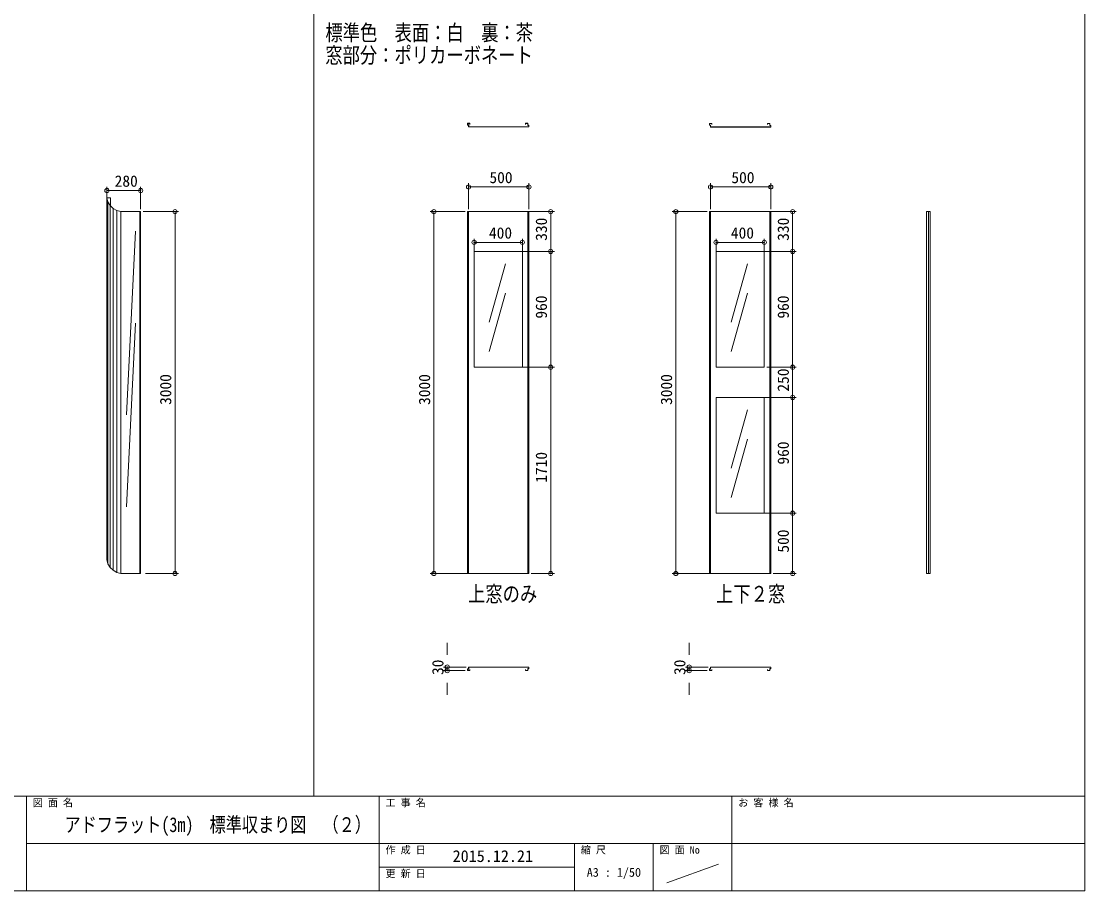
# Model space of a CAD drawing. Units: millimetres, scale not verified. Extents: x -20405 to 20405, y -7243 to 7243.
# Drawn here: x 11593 to 20405, y -7243 to -36 of the extents above; entities that cross this region are included whole.
import ezdxf
from ezdxf.enums import TextEntityAlignment as Align

# ---------------------------------------------------------------- set-up
doc = ezdxf.new("R2010")
doc.units = ezdxf.units.MM
doc.header["$LTSCALE"] = 70
doc.header["$PDMODE"] = 32
doc.header["$PDSIZE"] = 35
doc.linetypes.add('DASHED1', pattern=[1.8, 1.2, -0.6])
for name, color, linetype, lineweight in [('0-E_(3m)Rｸﾘｱｺｰﾅｰﾊﾟﾈﾙ', 7, 'Continuous', 9), ('1-7_(3m)窓付ﾊﾟﾈﾙ(上下２窓)', 7, 'Continuous', 9), ('1-8_(3m)窓付ﾊﾟﾈﾙ(上窓のみ)', 7, 'Continuous', 9), ('1-D_0', 7, 'Continuous', 9), ('3-4_text', 7, 'Continuous', 9), ('3-7_図面枠', 7, 'Continuous', 9)]:
    doc.layers.add(name, color=color, linetype=linetype, lineweight=lineweight)
doc.styles.add('ＭＳ ゴシック', font='')
doc.styles.get('ＭＳ ゴシック').set_extended_font_data('MS Gothic')

msp = doc.modelspace()

# ---------------------------------------------------------------- linework, layer by layer
at = {"layer": '0-E_(3m)Rｸﾘｱｺｰﾅｰﾊﾟﾈﾙ'}
for p, q in [((12301.93, -1497.97), (12301.93, -4497.98)), ((12331.93, -1497.97), (12301.93, -1497.97)), ((12310.98, -1531.78), (12301.93, -1497.97)), ((12331.93, -1497.97), (12331.93, -1565.54)), ((12310.98, -1531.78), (12310.98, -4531.78)), ((12328.48, -1562.09), (12310.98, -1531.78)), ((12328.48, -1562.09), (12328.48, -4562.1)), ((12353.24, -1586.84), (12328.48, -1562.09)), ((12353.24, -1586.84), (12353.24, -4586.84)), ((12353.24, -1586.84), (12383.55, -1604.34)), ((12383.55, -1604.34), (12383.55, -4604.34)), ((12383.55, -1604.34), (12417.36, -1613.4)), ((12417.36, -1613.4), (12417.36, -4613.4)), ((12581.88, -1613.4), (12417.36, -1613.4)), ((12573.9, -1613.4), (12573.89, -4613.41)), ((12581.88, -1613.4), (12581.88, -4613.41)), ((12540.21, -1776.38), (12463.49, -3298.01)), ((12540.21, -2538.49), (12463.49, -4060.13)), ((12310.98, -4531.79), (12301.93, -4497.98)), ((12328.48, -4562.1), (12310.98, -4531.79)), ((12353.24, -4586.84), (12328.48, -4562.1)), ((12353.24, -4586.84), (12383.55, -4604.34)), ((12383.55, -4604.34), (12417.36, -4613.4)), ((12581.88, -4613.41), (12417.36, -4613.41))]:
    msp.add_line(p, q, dxfattribs=at)
at = {"layer": '1-7_(3m)窓付ﾊﾟﾈﾙ(上下２窓)'}
for p, q in [((17295.97, -897.12), (17295.97, -883.12)), ((17315.97, -883.12), (17295.97, -883.12)), ((17303.97, -897.12), (17295.97, -897.12)), ((17314.77, -884.32), (17297.17, -884.32)), ((17301.97, -883.12), (17315.97, -883.12)), ((17303.97, -913.12), (17303.97, -897.12)), ((17803.97, -913.12), (17303.97, -913.12)), ((17802.77, -911.92), (17305.17, -911.92)), ((17314.77, -891.62), (17314.77, -884.32)), ((17315.97, -891.62), (17314.77, -891.62)), ((17315.97, -891.62), (17315.97, -883.12)), ((17795.97, -883.12), (17775.97, -883.12)), ((17775.97, -891.62), (17775.97, -883.12)), ((17777.17, -891.62), (17775.97, -891.62)), ((17777.17, -891.62), (17777.17, -884.32)), ((17795.97, -899.12), (17795.97, -883.12)), ((17803.97, -899.12), (17795.97, -899.12)), ((17803.97, -913.12), (17803.97, -899.12)), ((19110.08, -1613.4), (19110.08, -4613.41)), ((17349.97, -2903.4), (17349.97, -1943.4)), ((17349.97, -1943.4), (17749.97, -1943.4)), ((17749.97, -2903.4), (17749.97, -1943.4)), ((17610.8, -2046.35), (17474.88, -2529.02)), ((17610.8, -2289.65), (17474.88, -2772.32)), ((17349.97, -2903.4), (17749.97, -2903.4)), ((17349.97, -4113.4), (17349.97, -3153.4)), ((17349.97, -3153.4), (17749.97, -3153.4)), ((17749.97, -4113.4), (17749.97, -3153.4)), ((17610.8, -3256.35), (17474.88, -3739.01)), ((17610.8, -3499.65), (17474.88, -3982.32)), ((17349.97, -4113.4), (17749.97, -4113.4)), ((17295.97, -5404.2), (17295.97, -5418.2)), ((17303.97, -5404.2), (17295.97, -5404.2)), ((17315.97, -5418.2), (17295.97, -5418.2)), ((17314.77, -5417.01), (17297.17, -5417.01)), ((17301.97, -5418.2), (17315.97, -5418.2)), ((17803.97, -5388.2), (17303.97, -5388.2)), ((17303.97, -5388.2), (17303.97, -5404.2)), ((17802.77, -5389.4), (17305.17, -5389.4)), ((17314.77, -5409.7), (17314.77, -5417.01)), ((17315.97, -5409.7), (17314.77, -5409.7)), ((17315.97, -5409.7), (17315.97, -5418.2)), ((17775.97, -5409.7), (17775.97, -5418.2)), ((17777.17, -5409.7), (17775.97, -5409.7)), ((17795.97, -5418.2), (17775.97, -5418.2)), ((17777.17, -5409.7), (17777.17, -5417.01)), ((17803.97, -5402.2), (17795.97, -5402.2)), ((17795.97, -5402.2), (17795.97, -5418.2)), ((17803.97, -5388.2), (17803.97, -5402.2))]:
    msp.add_line(p, q, dxfattribs=at)
at = {"layer": '1-7_(3m)窓付ﾊﾟﾈﾙ(上下２窓)', "color": 5}
for p, q in [((17303.97, -1613.4), (17303.97, -4613.41)), ((17803.97, -1613.4), (17803.97, -4613.41))]:
    msp.add_line(p, q, dxfattribs=at)
at = {"layer": '1-7_(3m)窓付ﾊﾟﾈﾙ(上下２窓)', "color": 3, "linetype": 'DASHED1'}
msp.add_line((17795.97, -1613.4), (17795.97, -4613.41), dxfattribs=at)
at = {"layer": '1-7_(3m)窓付ﾊﾟﾈﾙ(上下２窓)', "color": 4, "lineweight": 5}
for p, q in [((17795.97, -1613.4), (17795.97, -4613.41)), ((17803.97, -1613.4), (17803.97, -4613.41)), ((17803.97, -4613.41), (17295.97, -4613.41))]:
    msp.add_line(p, q, dxfattribs=at)
at = {"layer": '1-7_(3m)窓付ﾊﾟﾈﾙ(上下２窓)'}
for points in [[(17305.17, -911.92), (17305.17, -895.92), (17297.17, -895.92), (17297.17, -884.32)], [(17802.77, -911.92), (17802.77, -900.33), (17794.77, -900.33), (17794.77, -884.32), (17777.17, -884.32)], [(19094.08, -1613.4), (19124.08, -1613.4), (19124.08, -4613.41)], [(19094.08, -1613.4), (19094.08, -4613.41), (19124.08, -4613.41)], [(17305.17, -5389.4), (17305.17, -5405.41), (17297.17, -5405.41), (17297.17, -5417.01)], [(17802.77, -5389.4), (17802.77, -5401), (17794.77, -5401), (17794.77, -5417.01), (17777.17, -5417.01)]]:
    msp.add_lwpolyline(points, dxfattribs=at)
at = {"layer": '1-7_(3m)窓付ﾊﾟﾈﾙ(上下２窓)', "color": 4, "lineweight": 5}
msp.add_lwpolyline([(17803.97, -1613.4), (17295.97, -1613.4), (17295.97, -4613.41)], dxfattribs=at)
at = {"layer": '1-8_(3m)窓付ﾊﾟﾈﾙ(上窓のみ)'}
for p, q in [((15291.19, -895.64), (15291.19, -881.64)), ((15311.18, -881.64), (15291.19, -881.64)), ((15299.19, -895.64), (15291.19, -895.64)), ((15309.99, -882.85), (15292.39, -882.85)), ((15297.18, -881.64), (15311.18, -881.64)), ((15299.19, -911.64), (15299.19, -895.64)), ((15799.19, -911.64), (15299.19, -911.64)), ((15797.98, -910.45), (15300.39, -910.45)), ((15309.99, -890.15), (15309.99, -882.85)), ((15311.18, -890.15), (15309.99, -890.15)), ((15311.18, -890.15), (15311.18, -881.64)), ((15791.19, -881.64), (15771.19, -881.64)), ((15771.19, -890.15), (15771.19, -881.64)), ((15772.39, -890.15), (15771.19, -890.15)), ((15772.39, -890.15), (15772.39, -882.85)), ((15791.19, -897.64), (15791.19, -881.64)), ((15799.19, -897.64), (15791.19, -897.64)), ((15799.19, -911.64), (15799.19, -897.64)), ((15345.19, -2903.4), (15345.19, -1943.4)), ((15345.19, -1943.4), (15745.18, -1943.4)), ((15745.18, -2903.4), (15745.18, -1943.4)), ((15606.02, -2046.35), (15470.1, -2529.02)), ((15606.02, -2289.65), (15470.1, -2772.32)), ((15345.19, -2903.4), (15745.18, -2903.4)), ((15291.19, -5404.2), (15291.19, -5418.2)), ((15299.19, -5404.2), (15291.19, -5404.2)), ((15311.18, -5418.2), (15291.19, -5418.2)), ((15309.99, -5417.01), (15292.39, -5417.01)), ((15297.18, -5418.2), (15311.18, -5418.2)), ((15799.19, -5388.2), (15299.19, -5388.2)), ((15299.19, -5388.2), (15299.19, -5404.2)), ((15797.98, -5389.4), (15300.39, -5389.4)), ((15309.99, -5409.7), (15309.99, -5417.01)), ((15311.18, -5409.7), (15309.99, -5409.7)), ((15311.18, -5409.7), (15311.18, -5418.2)), ((15771.19, -5409.7), (15771.19, -5418.2)), ((15772.39, -5409.7), (15771.19, -5409.7)), ((15791.19, -5418.2), (15771.19, -5418.2)), ((15772.39, -5409.7), (15772.39, -5417.01)), ((15799.19, -5402.2), (15791.19, -5402.2)), ((15791.19, -5402.2), (15791.19, -5418.2)), ((15799.19, -5388.2), (15799.19, -5402.2))]:
    msp.add_line(p, q, dxfattribs=at)
at = {"layer": '1-8_(3m)窓付ﾊﾟﾈﾙ(上窓のみ)', "color": 5}
for p, q in [((15299.19, -1613.4), (15299.19, -4613.41)), ((15799.19, -1613.4), (15799.19, -4613.41))]:
    msp.add_line(p, q, dxfattribs=at)
at = {"layer": '1-8_(3m)窓付ﾊﾟﾈﾙ(上窓のみ)', "color": 3, "linetype": 'DASHED1'}
msp.add_line((15791.19, -1613.4), (15791.19, -4613.41), dxfattribs=at)
at = {"layer": '1-8_(3m)窓付ﾊﾟﾈﾙ(上窓のみ)', "color": 4, "lineweight": 5}
for p, q in [((15791.19, -1613.4), (15791.19, -4613.41)), ((15799.19, -1613.4), (15799.19, -4613.41)), ((15799.19, -4613.41), (15291.19, -4613.41))]:
    msp.add_line(p, q, dxfattribs=at)
at = {"layer": '1-8_(3m)窓付ﾊﾟﾈﾙ(上窓のみ)'}
for points in [[(15300.39, -910.45), (15300.39, -894.45), (15292.39, -894.45), (15292.39, -882.85)], [(15797.98, -910.45), (15797.98, -898.85), (15789.98, -898.85), (15789.98, -882.85), (15772.39, -882.85)], [(15300.39, -5389.4), (15300.39, -5405.41), (15292.39, -5405.41), (15292.39, -5417.01)], [(15797.98, -5389.4), (15797.98, -5401), (15789.98, -5401), (15789.98, -5417.01), (15772.39, -5417.01)]]:
    msp.add_lwpolyline(points, dxfattribs=at)
at = {"layer": '1-8_(3m)窓付ﾊﾟﾈﾙ(上窓のみ)', "color": 4, "lineweight": 5}
msp.add_lwpolyline([(15799.19, -1613.4), (15291.19, -1613.4), (15291.19, -4613.41)], dxfattribs=at)
at = {"layer": '1-D_0'}
for p, q in [((12301.93, -1497.97), (12301.93, -1408.62)), ((12581.88, -1593.4), (12581.88, -1408.62)), ((15299.19, -1593.4), (15299.19, -1378.94)), ((15799.28, -1408.94), (15299.19, -1408.94)), ((15399.19, -1408.94), (15699.28, -1408.94)), ((15799.28, -1593.4), (15799.28, -1378.94)), ((17303.97, -1593.4), (17303.97, -1378.94)), ((17804.06, -1408.94), (17303.97, -1408.94)), ((17403.97, -1408.94), (17704.06, -1408.94)), ((17804.06, -1593.4), (17804.06, -1378.94)), ((12581.88, -1438.62), (12301.93, -1438.62)), ((12401.93, -1438.62), (12481.89, -1438.62)), ((12601.89, -1613.4), (12896.8, -1613.4)), ((12866.8, -1613.4), (12866.8, -4613.36)), ((15271.19, -1613.4), (14982.11, -1613.4)), ((15012.11, -1613.4), (15012.11, -4613.36)), ((15799.28, -1613.4), (16010.08, -1613.4)), ((15980.08, -1613.4), (15980.08, -1943.4)), ((17275.97, -1613.4), (16986.89, -1613.4)), ((17016.9, -1613.4), (17016.9, -4613.36)), ((17804.06, -1613.4), (18014.86, -1613.4)), ((17984.86, -1613.4), (17984.86, -1943.4)), ((12866.8, -4513.36), (12866.8, -1713.4)), ((15012.11, -4513.36), (15012.11, -1713.4)), ((15980.08, -1843.4), (15980.08, -1713.4)), ((17016.9, -4513.36), (17016.9, -1713.4)), ((17984.86, -1843.4), (17984.86, -1713.4)), ((15345.19, -1943.4), (15345.19, -1838.5)), ((15745.18, -1946.57), (15745.18, -1838.5)), ((17349.97, -1943.4), (17349.97, -1838.5)), ((17749.97, -1946.57), (17749.97, -1838.5)), ((15745.18, -1868.5), (15345.19, -1868.5)), ((15445.18, -1868.5), (15645.19, -1868.5)), ((17749.97, -1868.5), (17349.97, -1868.5)), ((17449.97, -1868.5), (17649.97, -1868.5)), ((15682.53, -1943.4), (16010.08, -1943.4)), ((15739.19, -1943.4), (16010.08, -1943.4)), ((15980.08, -1943.4), (15980.08, -2903.4)), ((17687.31, -1943.4), (18014.86, -1943.4)), ((17743.98, -1943.4), (18014.86, -1943.4)), ((17984.86, -1943.4), (17984.86, -2903.4)), ((15980.08, -2803.4), (15980.08, -2043.41)), ((17984.86, -2803.4), (17984.86, -2043.41)), ((17984.86, -2803.4), (17984.86, -2703.4)), ((15682.53, -2903.4), (16010.08, -2903.4)), ((15739.19, -2903.4), (16010.08, -2903.4)), ((15980.08, -2903.4), (15980.08, -4613.41)), ((17769.97, -2903.4), (18014.86, -2903.4)), ((17804.06, -2903.4), (18014.86, -2903.4)), ((15980.08, -4513.4), (15980.08, -3003.41)), ((17687.31, -3153.4), (18014.86, -3153.4)), ((17769.97, -3153.4), (18014.86, -3153.4)), ((17984.86, -3153.4), (17984.86, -4113.4)), ((17984.86, -3253.4), (17984.86, -3353.41)), ((17984.86, -4013.4), (17984.86, -3253.4)), ((17687.31, -4113.4), (18014.86, -4113.4)), ((17769.97, -4113.4), (18014.86, -4113.4)), ((17984.86, -4113.4), (17984.86, -4613.41)), ((17984.86, -4513.4), (17984.86, -4213.4)), ((12621.89, -4613.36), (12896.8, -4613.36)), ((15291.19, -4613.36), (14982.11, -4613.36)), ((15819.19, -4613.41), (16010.08, -4613.41)), ((17295.97, -4613.36), (16986.89, -4613.36)), ((17823.97, -4613.41), (18014.86, -4613.41)), ((15122.65, -5288.21), (15122.65, -5188.2)), ((17127.43, -5288.21), (17127.43, -5188.2)), ((15279.19, -5388.2), (15092.65, -5388.2)), ((15271.19, -5418.2), (15092.65, -5418.2)), ((17283.97, -5388.2), (17097.43, -5388.2)), ((17275.97, -5418.2), (17097.43, -5418.2)), ((15122.65, -5518.2), (15122.65, -5618.21)), ((17127.43, -5518.2), (17127.43, -5618.21))]:
    msp.add_line(p, q, dxfattribs=at)
for points in [[(17984.86, -3153.4), (17984.86, -2903.4), (17984.86, -3153.4)], [(15122.65, -5418.2), (15122.65, -5388.2), (15122.65, -5418.2)], [(17127.43, -5418.2), (17127.43, -5388.2), (17127.43, -5418.2)]]:
    msp.add_lwpolyline(points, dxfattribs=at)
for p in [(15299.19, -1408.94), (15799.28, -1408.94), (17303.97, -1408.94), (17804.06, -1408.94), (12301.93, -1438.62), (12581.88, -1438.62), (12866.8, -1613.4), (15012.11, -1613.4), (15980.08, -1613.4), (17016.9, -1613.4), (17984.86, -1613.4), (15345.19, -1868.5), (15745.18, -1868.5), (15980.08, -1943.4), (17349.97, -1868.5), (17749.97, -1868.5), (17984.86, -1943.4), (15980.08, -2903.4), (17984.86, -2903.4), (17984.86, -3153.4), (17984.86, -4113.4), (12866.8, -4613.36), (15012.11, -4613.36), (15980.08, -4613.41), (17016.9, -4613.36), (17984.86, -4613.41), (15122.65, -5388.2), (17127.43, -5388.2), (15122.65, -5418.2), (17127.43, -5418.2)]:
    msp.add_point(p, dxfattribs=at)
at = {"layer": '3-7_図面枠'}
for p, q in [((20405.27, -6459.75), (20405.27, 7242.75)), ((14016.68, 391.5), (14016.68, -6459.75)), ((-605.23, -6459.75), (20405.27, -6459.75)), ((11635.67, -6459.75), (11635.67, -7242.75)), ((14558.87, -6459.75), (14558.87, -7242.75)), ((17482.07, -6459.75), (17482.07, -7242.75)), ((11635.67, -6851.25), (20405.27, -6851.25)), ((16177.08, -6851.25), (16177.08, -7242.75)), ((16829.58, -6851.25), (16829.58, -7242.75)), ((16177.08, -7047), (14558.87, -7047)), ((16942.31, -7176.84), (17369.34, -7021.56))]:
    msp.add_line(p, q, dxfattribs=at)
for points in [[(-605.23, -7242.75), (20405.27, -7242.75), (20405.27, 7242.75), (-605.23, 7242.75)], [(-605.23, 7242.75), (-605.23, -6459.75), (20405.27, -6459.75)]]:
    msp.add_lwpolyline(points, dxfattribs=at)

# ---------------------------------------------------------------- texts
at = {"layer": '1-D_0', "color": 2, "style": 'ＭＳ ゴシック'}
for s, p in [('280', (12366.63, -1435.42)), ('500', (15472.43, -1405.74)), ('500', (17477.22, -1405.74)), ('400', (15468.39, -1865.3)), ('400', (17473.17, -1865.3))]:
    msp.add_text(s, height=93.84, dxfattribs=at).set_placement(p, align=Align.BOTTOM_LEFT)
for s, p in [('330', (15976.88, -1855.2)), ('330', (17981.66, -1855.2)), ('960', (15976.88, -2500.2)), ('960', (17981.66, -2500.2)), ('3000', (12863.6, -3215.78)), ('3000', (15008.91, -3215.78)), ('3000', (17013.69, -3215.78)), ('250', (17981.66, -3105.2)), ('1710', (15976.88, -3860.8)), ('960', (17981.66, -3710.2)), ('500', (17981.66, -4440.2)), ('30', (15119.45, -5454.41)), ('30', (17124.23, -5454.41))]:
    msp.add_text(s, height=93.84, rotation=90, dxfattribs=at).set_placement(p, align=Align.BOTTOM_LEFT)
at = {"layer": '3-4_text', "style": 'ＭＳ ゴシック', "width": 0.8}
for s, p in [('標準色\u3000表面：白\u3000裏：茶', (14112.98, -235.44)), ('窓部分：ポリカーボネート', (14111.83, -421.48)), ('上窓のみ', (15294.76, -4886.59)), ('上下２窓', (17349.87, -4887.37))]:
    msp.add_text(s, height=131.4, dxfattribs=at).set_placement(p, align=Align.BOTTOM_LEFT)
at = {"layer": '3-7_図面枠', "style": 'ＭＳ ゴシック'}
for s, height, p in [('図 面 名', 61.23, (11687.88, -6562.06)), ('工 事 名', 61.23, (14611.08, -6562.06)), ('お 客 様 名', 61.23, (17534.28, -6562.06)), ('作 成 日\u3000', 61.23, (14611.08, -6953.56)), ('縮 尺', 61.23, (16229.28, -6953.56)), ('図 面 No', 61.23, (16881.77, -6953.56)), ('2015.12.21', 97.97, (15167.17, -7033.96)), ('A3 : 1/50', 73.48, (16278.66, -7149.04)), ('更 新 日\u3000', 61.23, (14611.08, -7149.31))]:
    msp.add_text(s, height=height, dxfattribs=at).set_placement(p, align=Align.BOTTOM_LEFT)
at = {"layer": '3-7_図面枠', "style": 'ＭＳ ゴシック', "width": 0.8}
msp.add_text('アドフラット(3m)\u3000標準収まり図\u3000（２）', height=122.5, dxfattribs=at).set_placement((11951.25, -6792.99), align=Align.BOTTOM_LEFT)

doc.saveas('drawing.dxf')
